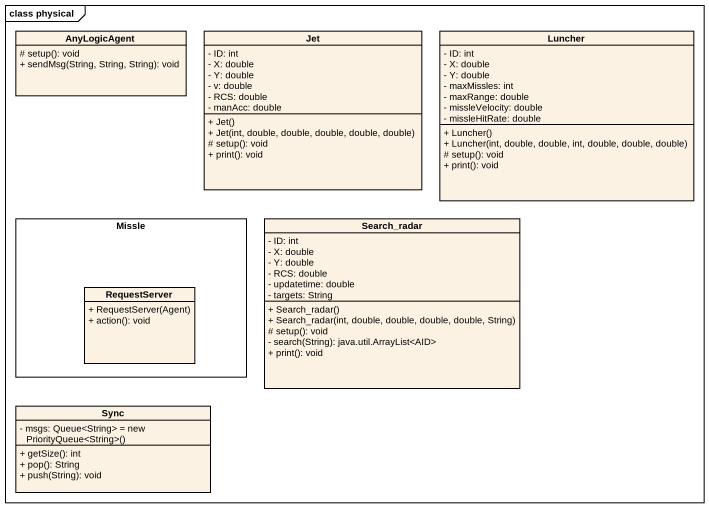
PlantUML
@startuml
mainframe class physical
hide circle
hide empty members
skinparam classAttributeIconSize 0
class AnyLogicAgent {
  # setup(): void
  + sendMsg(String, String, String): void
}
class Jet {
  - ID: int
  - X: double
  - Y: double
  - v: double
  - RCS: double
  - manAcc: double
  + Jet()
  + Jet(int, double, double, double, double, double)
  # setup(): void
  + print(): void
}
class Luncher {
  - ID: int
  - X: double
  - Y: double
  - maxMissles: int
  - maxRange: double
  - missleVelocity: double
  - missleHitRate: double
  + Luncher()
  + Luncher(int, double, double, int, double, double, double)
  # setup(): void
  + print(): void
}
rectangle Missle {
  class RequestServer {
    + RequestServer(Agent)
    + action(): void
  }
}
class Search_radar {
  - ID: int
  - X: double
  - Y: double
  - RCS: double
  - updatetime: double
  - targets: String
  + Search_radar()
  + Search_radar(int, double, double, double, double, String)
  # setup(): void
  - search(String): java.util.ArrayList<AID>
  + print(): void
}
class Sync {
  {field} - msgs: Queue<String> = new PriorityQueue<String>()
  + getSize(): int
  + pop(): String
  + push(String): void
}
@enduml
